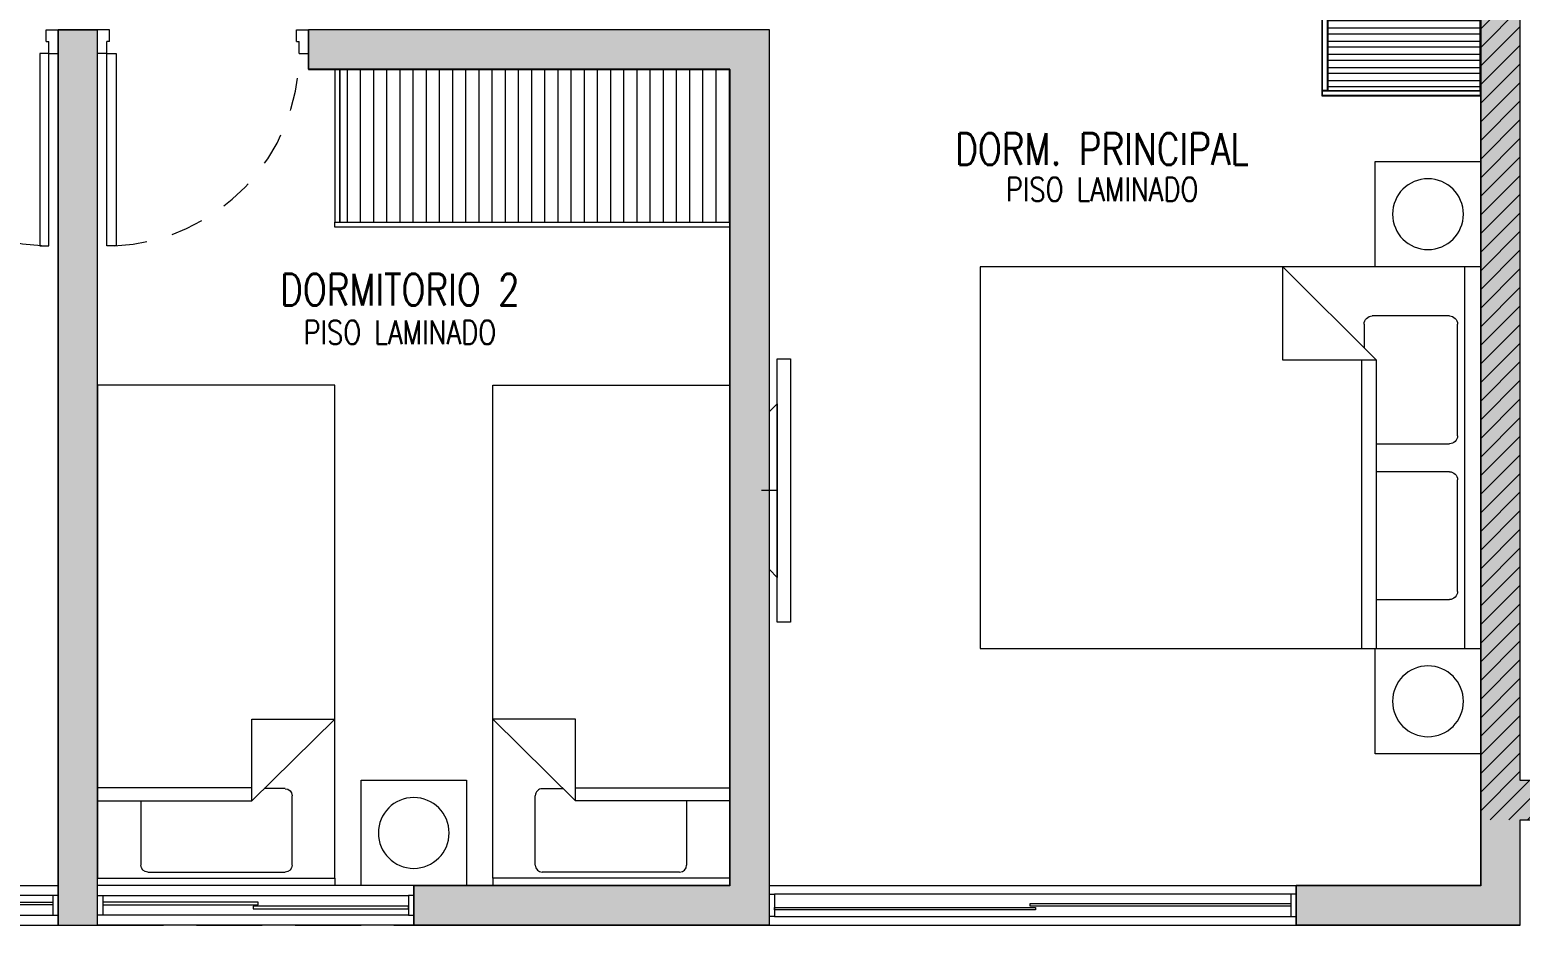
# Model space of a CAD drawing. Header units: millimetres. Extents: x 3738 to 3833, y 1327 to 1657.
# Drawn here: x 3785.86 to 3791.52, y 1457.21 to 1460.61 of the extents above; entities that cross this region are included whole.
import ezdxf
from ezdxf.enums import TextEntityAlignment as Align

# ---------------------------------------------------------------- set-up
doc = ezdxf.new("R2010")
doc.units = ezdxf.units.MM
doc.linetypes.add('HIDDEN2', pattern=[0.1875, 0.125, -0.0625])
doc.linetypes.add('X-REF_DP_Arquitectura$0$HIDDEN', pattern=[0.375, 0.25, -0.125])
doc.layers.get('0').update_dxf_attribs({"color": 251, "lineweight": 9})
for name, color, linetype, lineweight in [('A-MOBILIARIO', 251, 'Continuous', 13), ('A-MURO BAJO', 251, 'Continuous', 13), ('A-MUROS', 251, 'Continuous', 13), ('A-PROYECCIONES', 251, 'HIDDEN2', 13), ('A-TEXTO-ACABADO PISO', 251, 'Continuous', 13), ('A-TEXTO-AMBIENTE', 251, 'Continuous', 13), ('A_20_Estructuras', 251, 'Continuous', 13), ('A_50_TextoAmbiente', 251, 'Continuous', 13), ('A_50_Vigas', 251, 'X-REF_DP_Arquitectura$0$HIDDEN', 13), ('A_60_HatchEstructuras', 251, 'Continuous', 13), ('DLP_MOBILIARIO FIJO', 251, 'Continuous', 13), ('MURO CF 120', 251, 'Continuous', 13)]:
    doc.layers.add(name, color=color, linetype=linetype, lineweight=lineweight)
doc.styles.add('ROMANS', font='romans.shx', dxfattribs={"width": 0.8})
pattern_1 = [(45, (131.3, -47.8), (-0.035355339, 0.035355339), [])]

# ---------------------------------------------------------------- blocks, each defined once
blk = doc.blocks.new('EF-P2-P4')
at = {"layer": 'A_60_HatchEstructuras'}
h = blk.add_hatch(color=256, dxfattribs=at)
h.dxf.hatch_style = 1
h.paths.add_polyline_path([(21.7, -9.1), (21.55, -9.1), (21.55, -13.225), (20.85, -13.225), (20.85, -13.375), (21.7, -13.375), (21.7, -12.975), (25.5, -12.975), (25.5, -7.525), (22.7, -7.525), (22.7, -7.675), (25.35, -7.675), (25.35, -10.025), (23.15, -10.025), (23.15, -9.475), (22.7, -9.475), (22.7, -9.625), (23, -9.625), (23, -10.175), (25.35, -10.175), (25.35, -12.825), (21.7, -12.825)])
h.paths.add_polyline_path([(25.88, -9.1), (25.68, -9.1), (25.68, -13.375), (26.5, -13.375), (26.5, -13.225), (25.88, -13.225)])
h = blk.add_hatch(color=256, dxfattribs=at)
h.dxf.hatch_style = 1
h.paths.add_polyline_path([(15.35, -9.975), (13.6, -9.975), (13.6, -13.375), (14.95, -13.375), (14.95, -13.225), (13.75, -13.225), (13.75, -10.125), (15.35, -10.125)])
h.paths.add_polyline_path([(16.3, -9.975), (16.15, -9.975), (16.15, -13.375), (16.3, -13.375)])
h.paths.add_polyline_path([(18.85, -9.975), (17.1, -9.975), (17.1, -10.125), (18.7, -10.125), (18.7, -13.225), (17.5, -13.225), (17.5, -13.375), (18.85, -13.375)])
at = {"layer": 'A_20_Estructuras'}
for points in [[(21.7, -9.1), (21.55, -9.1), (21.55, -13.225), (20.85, -13.225), (20.85, -13.375), (21.7, -13.375), (21.7, -12.975), (25.5, -12.975), (25.5, -7.525), (22.7, -7.525), (22.7, -7.675), (25.35, -7.675), (25.35, -10.025), (23.15, -10.025), (23.15, -9.475), (22.7, -9.475), (22.7, -9.625), (23, -9.625), (23, -10.175), (25.35, -10.175), (25.35, -12.825), (21.7, -12.825)], [(16.3, -9.975), (16.15, -9.975), (16.15, -13.375), (16.3, -13.375)], [(18.85, -9.975), (17.1, -9.975), (17.1, -10.125), (18.7, -10.125), (18.7, -13.225), (17.5, -13.225), (17.5, -13.375), (18.85, -13.375)]]:
    blk.add_lwpolyline(points, close=True, dxfattribs=at)
at = {"layer": 'A_50_Vigas'}
for p, q in [((14.95, -13.375), (16.15, -13.375)), ((16.3, -13.375), (17.5, -13.375)), ((18.85, -13.375), (20.85, -13.375))]:
    blk.add_line(p, q, dxfattribs=at)
blk = doc.blocks.new('CAMA 2PLAZAS C_VELADOR')
for p, q in [((-1.8499, 0), (-0.3999, 0)), ((-1.8499, -0.06), (-1.8499, 0)), ((-0.3999, 0), (-0.3999, -0.06))]:
    blk.add_line(p, q)
at = {"linetype": 'Continuous'}
for p, q in [((-1.8499, -0.06), (-0.3999, -0.06)), ((-1.8499, -1.9), (-1.8499, -0.06)), ((-1.6327, -0.0878), (-1.2086, -0.0878)), ((-1.0413, -0.0878), (-0.6172, -0.0878)), ((-0.3999, -0.06), (-0.3999, -1.9)), ((-1.6633, -0.3958), (-1.6633, -0.1184)), ((-1.1779, -0.1184), (-1.1779, -0.3958)), ((-1.0719, -0.3958), (-1.0719, -0.1184)), ((-0.5866, -0.1184), (-0.5866, -0.4118)), ((-1.8499, -0.396), (-0.7546, -0.396)), ((-0.3999, -0.7507), (-0.7546, -0.396)), ((-0.7546, -0.396), (-0.7546, -0.7507)), ((-0.7546, -0.452), (-1.8499, -0.452)), ((-0.6172, -0.4424), (-0.7082, -0.4424)), ((-0.7546, -0.7507), (-0.3999, -0.7507)), ((-0.3999, -1.9), (-1.8499, -1.9))]:
    blk.add_line(p, q, dxfattribs=at)
for points in [[(-2.2499, -0.4), (-1.8499, -0.4), (-1.8499, 0), (-2.2499, 0)], [(-0.4, -0.4), (0, -0.4), (0, 0), (-0.4, 0)]]:
    blk.add_lwpolyline(points, close=True)
for centre in [(-2.0499, -0.2), (-0.2, -0.2)]:
    blk.add_circle(centre, 0.1344)
for centre, start, end in [((-1.6327, -0.1184), 90, 180), ((-1.2086, -0.1184), 0, 90), ((-1.0413, -0.1184), 90, 180), ((-0.6172, -0.1184), 0, 90), ((-0.6172, -0.4118), 270, 0)]:
    blk.add_arc(centre, 0.0306, start, end, dxfattribs=at)
blk = doc.blocks.new('JUNTA2')
at = {"layer": 'DLP_MOBILIARIO FIJO'}
h = blk.add_hatch(dxfattribs=at)
h.set_pattern_fill('_USER', color=8, scale=0.05, angle=180, pattern_type=0)
h.set_pattern_definition([(180, (-9815.79287, -3201.479934), (-6e-18, -0.05), [])])
h.paths.add_polyline_path([(-4.0521, -9.7321), (-4.0521, -8.6021), (-4.6321, -9.1821), (-4.6321, -9.7321)])
at = {"layer": 'A-MUROS'}
blk.add_lwpolyline([(-3.9, -12.9), (-4.75, -12.9), (-4.75, -12.75), (-4.05, -12.75), (-4.05, -8.6), (-5.9, -8.6)], dxfattribs=at)
at = {"layer": 'DLP_MOBILIARIO FIJO', "color": 8, "elevation": 0}
blk.add_lwpolyline([(-4.0521, -9.7321), (-4.0521, -8.6021), (-4.6321, -9.1821), (-4.6321, -9.7321)], close=True, dxfattribs=at)
at = {"layer": 'DLP_MOBILIARIO FIJO', "elevation": 0}
for points in [[(-4.6521, -9.1821), (-4.6321, -9.1821), (-4.6321, -9.7321), (-4.6521, -9.7321)], [(-4.6521, -9.7521), (-4.6521, -9.7321), (-4.0521, -9.7321), (-4.0521, -9.7521)]]:
    blk.add_lwpolyline(points, close=True, dxfattribs=at)
at = {"layer": 'A-MOBILIARIO', "extrusion": (-4.49068e-08, 3.60286e-08, 1), "xscale": -1.000000000000001, "rotation": 270}
blk.add_blockref('CAMA 2PLAZAS C_VELADOR', (-4.05, -10.0002, 0), dxfattribs=at)
blk = doc.blocks.new('1 PLAZA')
for p, q in [((-0.2592, -0.0513), (0.2619, -0.0513)), ((-0.2859, -0.3221), (-0.2859, -0.0781)), ((0.2887, -0.0781), (0.2887, -0.3415)), ((-0.45, -0.3221), (0.1356, -0.3221)), ((0.45, -0.6318), (0.1356, -0.3221)), ((0.1356, -0.3221), (0.1356, -0.6318)), ((0.1356, -0.371), (-0.45, -0.371)), ((0.2619, -0.3683), (0.1825, -0.3683)), ((0.1356, -0.6318), (0.45, -0.6318))]:
    blk.add_line(p, q)
at = {"extrusion": (4.49068e-08, -3.60286e-08, 1), "elevation": 0}
blk.add_lwpolyline([(-0.45, -0.0287), (0.45, -0.0287), (0.45, 0), (-0.45, 0)], close=True, dxfattribs=at)
blk.add_lwpolyline([(-0.45, -1.9), (-0.45, -0.0287), (0.45, -0.0287), (0.45, -1.9)], close=True)
for centre, start, end in [((-0.2592, -0.0781), 90, 180), ((0.2619, -0.0781), 0, 90), ((0.2619, -0.3415), 270, 0)]:
    blk.add_arc(centre, 0.0267, start, end)
blk = doc.blocks.new('VELADOR')
blk.add_lwpolyline([(0, 0.4), (0, 0), (0.4, 0), (0.4, 0.4)], close=True)
blk.add_circle((0.2, 0.2), 0.1344)
blk = doc.blocks.new('A$C4BFA03A9')
for points in [[(0.06, -0.5), (0.11, -0.5), (0.11, 0.5), (0.06, 0.5)], [(0.03, -0.3), (0.06, -0.33), (0.06, 0.33), (0.03, 0.3)]]:
    blk.add_lwpolyline(points, close=True)
at = {"layer": 'A-PROYECCIONES', "ltscale": 0.15}
blk.add_line((0.06, 0), (0, 0), dxfattribs=at)
blk = doc.blocks.new('*U259')
for p, q in [((0.01, 0.755), (0.01, 0.8)), ((0.1, 0.765), (0.1, 0.8)), ((0.055, 0.755), (0.01, 0.755)), ((0.1, 0.765), (0.055, 0.765)), ((0.055, 0.755), (0.055, 0.765)), ((0.055, 0.045), (0.01, 0.045)), ((0.01, 0.045), (0.01, 0)), ((0.055, 0.045), (0.055, 0.035)), ((0.1, 0.035), (0.055, 0.035)), ((0.1, 0.035), (0.1, 0))]:
    blk.add_line(p, q)
blk.add_lwpolyline([(0.83, 0.07), (0.83, 0.035), (0.1, 0.035), (0.1, 0.07)], close=True)
at = {"color": 7, "linetype": 'HIDDEN2'}
blk.add_arc((0.0996, 0.034), 0.731, 2.2301, 89.9672, dxfattribs=at)
blk = doc.blocks.new('VP.120')
at = {"layer": 'A-MURO BAJO'}
for p, q in [((0, 0), (1.2, 0)), ((0, -0.15), (1.2, -0.15))]:
    blk.add_line(p, q, dxfattribs=at)
at = {"layer": 'DLP_MOBILIARIO FIJO', "color": 251}
for p, q in [((0.02, -0.0375), (1.18, -0.0375)), ((1.18, -0.1125), (0.02, -0.1125))]:
    blk.add_line(p, q, dxfattribs=at)
at = {"layer": 'DLP_MOBILIARIO FIJO', "color": 6}
for points in [[(0, -0.1125), (0.02, -0.1125), (0.02, -0.0375), (0, -0.0375)], [(1.2, -0.1125), (1.18, -0.1125), (1.18, -0.0375), (1.2, -0.0375)]]:
    blk.add_lwpolyline(points, close=True, dxfattribs=at)
at = {"layer": 'DLP_MOBILIARIO FIJO', "elevation": 0}
for points in [[(0.61, -0.0625), (0.02, -0.0625), (0.02, -0.0725), (0.61, -0.0725)], [(0.59, -0.0875), (1.18, -0.0875), (1.18, -0.0775), (0.59, -0.0775)]]:
    blk.add_lwpolyline(points, close=True, dxfattribs=at)
blk = doc.blocks.new('DPTO 75')
at = {"layer": 'DLP_MOBILIARIO FIJO'}
h = blk.add_hatch(dxfattribs=at)
h.set_pattern_fill('_USER', color=8, scale=0.05, angle=270, pattern_type=0)
h.set_pattern_definition([(270, (-8.120016, 2.6), (0.05, -9e-18), [])])
h.paths.add_polyline_path([(-9.6, 2.6), (-8.12, 2.6), (-8.12, 3.18), (-9.6, 3.18)])
h = blk.add_hatch(dxfattribs=at)
h.set_pattern_fill('_USER', color=8, scale=0.05, angle=180, pattern_type=0)
h.set_pattern_definition([(180, (-9852.01571, -3180.74786), (-6e-18, -0.05), [])])
h.paths.add_polyline_path([(-12.45, 2.68), (-12.45, 1.55), (-11.87, 2.13), (-11.87, 2.68)])
at = {"layer": 'A-MURO BAJO'}
for p, q in [((-9.75, 5.85, 0), (-11.75, 5.85, 0)), ((-9.75, 5.7, 0), (-11.75, 5.7, 0))]:
    blk.add_line(p, q, dxfattribs=at)
at = {"layer": 'A-MUROS'}
for p, q in [((-11.75, 5.85, 0), (-12.6, 5.85, 0)), ((-11.75, 5.7, 0), (-11.75, 5.85, 0)), ((-9.75, 5.85, 0), (-8.4, 5.85, 0)), ((-9.75, 5.85, 0), (-9.75, 2.45, 0)), ((-8.4, 5.85, 0), (-8.4, 5.7, 0)), ((-7.2, 5.85, 0), (-7.2, 2.45, 0)), ((-7.05, 5.85, 0), (-7.2, 5.85, 0)), ((-7.05, 5.85, 0), (-7.05, 2.45, 0)), ((-12.45, 1.55, 0), (-12.45, 5.7, 0)), ((-12.45, 5.7, 0), (-11.75, 5.7, 0)), ((-9.6, 5.7, 0), (-9.6, 2.6, 0)), ((-9.6, 5.7, 0), (-8.4, 5.7, 0)), ((-9.6, 2.6, 0), (-8, 2.6, 0)), ((-8, 2.6, 0), (-8, 2.45, 0)), ((-9.75, 2.45, 0), (-8, 2.45, 0)), ((-7.05, 2.45, 0), (-7.2, 2.45, 0))]:
    blk.add_line(p, q, dxfattribs=at)
at = {"layer": 'DLP_MOBILIARIO FIJO', "color": 251}
for p, q in [((-9.77, 5.8175, 0), (-11.73, 5.8175, 0)), ((-11.73, 5.7325, 0), (-9.77, 5.7325, 0))]:
    blk.add_line(p, q, dxfattribs=at)
at = {"layer": 'DLP_MOBILIARIO FIJO', "color": 6, "elevation": 0}
for points in [[(-11.75, 5.7325), (-11.73, 5.7325), (-11.73, 5.8175), (-11.75, 5.8175)], [(-9.75, 5.7325), (-9.77, 5.7325), (-9.77, 5.8175), (-9.75, 5.8175)]]:
    blk.add_lwpolyline(points, close=True, dxfattribs=at)
at = {"layer": 'DLP_MOBILIARIO FIJO', "elevation": 0}
for points in [[(-10.74, 5.7675), (-11.73, 5.7675), (-11.73, 5.7775), (-10.74, 5.7775)], [(-10.76, 5.7925), (-9.77, 5.7925), (-9.77, 5.7825), (-10.76, 5.7825)], [(-8.1, 3.2), (-8.1, 3.18), (-9.6, 3.18), (-9.6, 3.2)], [(-8.12, 2.6), (-8.1, 2.6), (-8.1, 3.18), (-8.12, 3.18)], [(-11.85, 2.7), (-11.85, 2.68), (-12.45, 2.68), (-12.45, 2.7)], [(-11.85, 2.13), (-11.87, 2.13), (-11.87, 2.68), (-11.85, 2.68)]]:
    blk.add_lwpolyline(points, close=True, dxfattribs=at)
at = {"layer": 'DLP_MOBILIARIO FIJO', "color": 8, "elevation": 0}
for points in [[(-9.6, 2.6), (-8.12, 2.6), (-8.12, 3.18), (-9.6, 3.18)], [(-12.45, 2.68), (-12.45, 1.55), (-11.87, 2.13), (-11.87, 2.68)]]:
    blk.add_lwpolyline(points, close=True, dxfattribs=at)
blk.add_blockref('VP.120', (-8.4, 5.85, 0))
at = {"xscale": -1}
blk.add_blockref('VP.120', (-5.85, 5.85), dxfattribs=at)
at = {"layer": 'A-MOBILIARIO', "extrusion": (-4.49068e-08, 3.60286e-08, 1)}
blk.add_blockref('1 PLAZA', (-9.15, 5.7, 0), dxfattribs=at)
at = {"layer": 'A-MOBILIARIO', "extrusion": (-4.49068e-08, -3.60286e-08, -1), "zscale": -1.000000000000001}
for name, p in [('VELADOR', (8.2, 5.3, 0)), ('1 PLAZA', (7.65, 5.7, 0))]:
    blk.add_blockref(name, p, dxfattribs=at)
at = {"layer": 'A-MOBILIARIO', "extrusion": (-4.49068e-08, 3.60286e-08, -1), "zscale": -1.000000000000001, "rotation": 270}
blk.add_blockref('CAMA 2PLAZAS C_VELADOR', (12.45, 2.9502, 0), dxfattribs=at)
at = {"layer": 'A-MOBILIARIO', "xscale": -1}
blk.add_blockref('A$C4BFA03A9', (-9.72, 4.2001, 0), dxfattribs=at)
at = {"layer": 'A-MOBILIARIO', "rotation": 90}
blk.add_blockref('*U259', (-7.2, 2.44, 0), dxfattribs=at)
at = {"layer": 'A-MOBILIARIO', "xscale": -1.000000000000001, "rotation": 270}
blk.add_blockref('*U259', (-7.05, 2.44), dxfattribs=at)
blk = doc.blocks.new('TC_PT')
at = {"rotation": 180}
blk.add_blockref('DPTO 75', (10.45, 3.525, 0), dxfattribs=at)
blk = doc.blocks.new('TEXTO AMBIENTES PT')
at = {"layer": 'A-TEXTO-ACABADO PISO', "char_height": 0.09, "attachment_point": 2, "rotation": 0, "style": 'ROMANS'}
for insert in [(20.1129, -10.5358), (17.4471, -11.0788)]:
    blk.add_mtext_dynamic_manual_height_columns('PISO LAMINADO', width=1.20225, gutter_width=12.5, heights=[0], dxfattribs=dict(at, insert=insert))
at = {"layer": 'A-TEXTO-AMBIENTE', "style": 'ROMANS', "width": 0.8}
for s, p in [('DORM. PRINCIPAL', (20.1127, -10.4879)), ('DORMITORIO 2', (17.4473, -11.0219))]:
    blk.add_text(s, height=0.12, dxfattribs=at).set_placement(p, align=Align.CENTER)
blk = doc.blocks.new('TORRE F HATCH CORTAFUEGO')
at = {"layer": 'MURO CF 120'}
h = blk.add_hatch(dxfattribs=at)
h.set_pattern_fill('_USER', color=256, scale=0.05, angle=45, style=0, pattern_type=0)
h.set_pattern_definition(pattern_1)
h.paths.add_polyline_path([(-25.65, -24.125), (-25.8, -24.125), (-25.8, -18.675), (-25.65, -18.675)])
h = blk.add_hatch(dxfattribs=at)
h.set_pattern_fill('_USER', color=256, scale=0.05, angle=45, style=0, pattern_type=0)
h.set_pattern_definition(pattern_1)
h.paths.add_polyline_path([(-25.65, -23.975), (-25.65, -24.125), (-21.85, -24.125), (-21.85, -18.675), (-22, -18.675), (-22, -18.825), (-22, -23.975)])
h = blk.add_hatch(dxfattribs=at)
h.set_pattern_fill('_USER', color=256, scale=0.05, angle=45, style=0, pattern_type=0)
h.set_pattern_definition(pattern_1)
h.paths.add_polyline_path([(-25.65, -24.125), (-25.8, -24.125), (-25.8, -20.225), (-25.65, -20.225)])

msp = doc.modelspace()

# ---------------------------------------------------------------- block references
for name, p in [('EF-P2-P4', (3769.8221, 1470.5876)), ('JUNTA2', (3795.4221, 1470.1129))]:
    msp.add_blockref(name, p)

# ---------------------------------------------------------------- next in the draw order: block references
msp.add_blockref('TC_PT', (3768.4721, 1459.5379))

# ---------------------------------------------------------------- next in the draw order: block references
at = {"layer": 'A_50_TextoAmbiente'}
msp.add_blockref('TEXTO AMBIENTES PT', (3769.8221, 1470.5879), dxfattribs=at)
at = {"layer": 'MURO CF 120', "color": 251}
msp.add_blockref('TORRE F HATCH CORTAFUEGO', (3817.1721, 1481.7379), dxfattribs=at)

doc.saveas('drawing.dxf')
